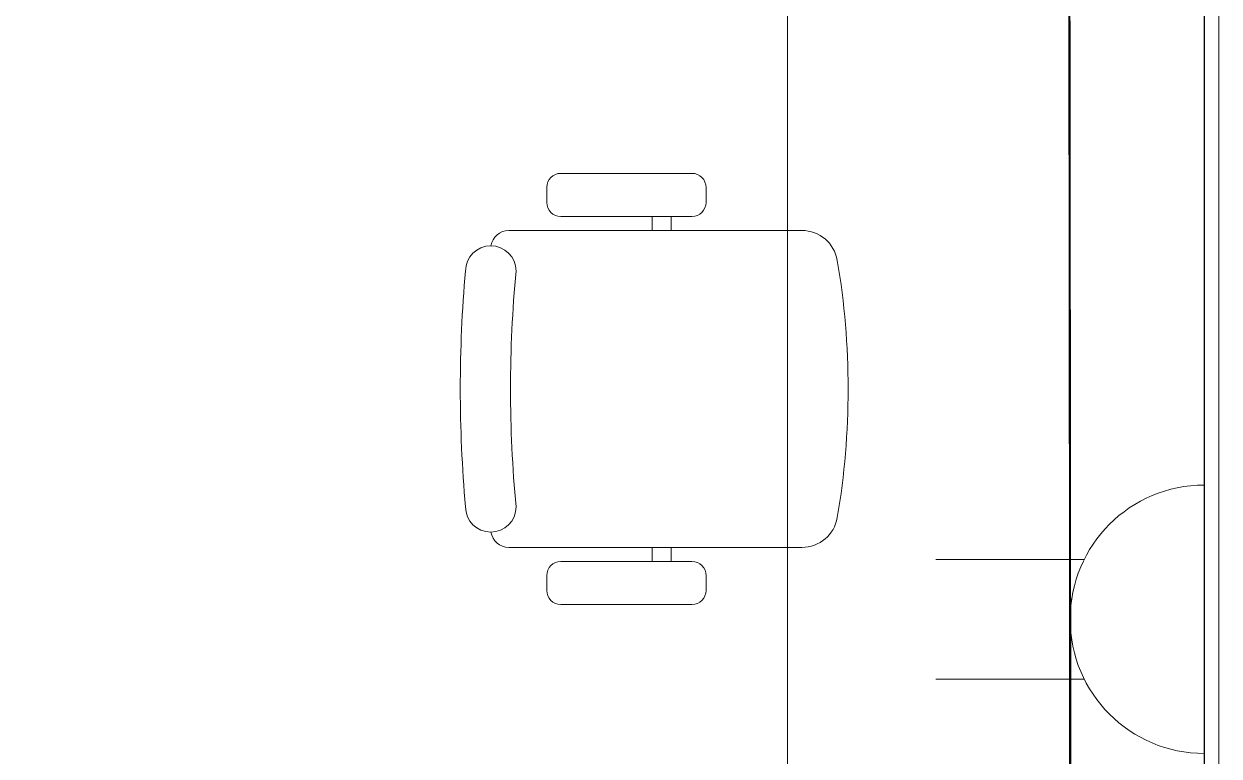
# Model space of a CAD drawing. Header units: metres. Extents: x 75097 to 220695, y -1557923 to -1361206.
# Drawn here: x 113370 to 115034, y -1437645 to -1436626 of the extents above; entities that cross this region are included whole.
import ezdxf

# ---------------------------------------------------------------- set-up
doc = ezdxf.new("R2010")
doc.units = ezdxf.units.M
doc.layers.get('0').update_dxf_attribs({"lineweight": 0})
doc.layers.add('A-100 - Copy$0$axes', color=8, linetype='Continuous')
for name, color, linetype, lineweight in [('A-100 - Copy$0$Medical Equipment and Furniture', 8, 'Continuous', 0), ('A-100 - Copy$0$NEW', 8, 'Continuous', 5), ('A-100 - Copy$0$Walls', 8, 'Continuous', 0)]:
    doc.layers.add(name, color=color, linetype=linetype, lineweight=lineweight)
doc.layers.add('E-POWR', color=7, linetype='Continuous', lineweight=9, true_color=0x4e7e3e)
doc.layers.add('E-PW', color=7, linetype='Continuous', lineweight=9, true_color=0x4e7e3e)

# ---------------------------------------------------------------- blocks, each defined once
blk = doc.blocks.new('GI-041_dwg_E-SKT2-3902840-GI-041')
at = {"layer": 'E-POWR'}
blk.add_line((0.1982, 0), (-0.1982, 0), dxfattribs=at)
at = {"layer": 'E-PW'}
for p, q in [((-0.0879, 0.1765), (-0.0879, 0.3944)), ((0.0878, 0.1766), (0.0878, 0.3944)), ((-0.1466, 0), (0.1466, 0))]:
    blk.add_line(p, q, dxfattribs=at)
blk.add_arc((0, 0), 0.1972, 0.0142, 180.0142, dxfattribs=at)
blk = doc.blocks.new('*X81')
for p, q in [((5, 3), (5, 3)), ((5, 3), (5, 3)), ((5, 3), (5, 3)), ((5, 3), (5, 3)), ((5, 3), (5, 3)), ((5, 3), (5, 3)), ((5, 3), (5, 3)), ((5, 3), (5, 3)), ((5, 3), (5, 3)), ((5, 3), (5, 3)), ((5, 3), (5, 3)), ((5, 3), (5, 3)), ((5, 3), (5, 3)), ((5, 3), (5, 3)), ((5, 3), (5, 3)), ((5, 3), (5, 3)), ((5, 3), (5, 3)), ((5, 3), (5, 3)), ((5, 3), (5, 3)), ((5, 3), (5, 3)), ((5, 3), (5, 3)), ((5, 3), (5, 3)), ((5, 3), (5, 3)), ((5, 3), (5, 3)), ((5, 3), (5, 3)), ((5, 3), (5, 3)), ((5, 3), (5, 3)), ((5, 3), (5, 3)), ((5, 3), (5, 3)), ((5, 3), (5, 3)), ((5, 3), (5, 3)), ((5, 3), (5, 3)), ((5, 3), (5, 3)), ((5, 3), (5, 3)), ((5, 3), (5, 3)), ((5, 3), (5, 3)), ((5, 3), (5, 3)), ((5, 3), (5, 3)), ((5, 3), (5, 3)), ((5, 3), (5, 3)), ((5, 3), (5, 3)), ((5, 3), (5, 3)), ((5, 3), (5, 3)), ((5, 3), (5, 3)), ((5, 3), (5, 3)), ((5, 3), (5, 3)), ((5, 3), (5, 3)), ((5, 3), (5, 3)), ((5, 3), (5, 3)), ((5, 3), (5, 3)), ((5, 3), (5, 3)), ((5, 3), (5, 3)), ((5, 3), (5, 3)), ((5, 3), (5, 3)), ((5, 3), (5, 3)), ((5, 3), (5, 3)), ((5, 3), (5, 3)), ((5, 3), (5, 3)), ((5, 3), (5, 3)), ((5, 3), (5, 3)), ((5, 3), (5, 3)), ((5, 3), (5, 3)), ((5, 3), (5, 3)), ((5, 3), (5, 3)), ((5, 3), (5, 3)), ((5, 3), (5, 3)), ((6, 3), (5, 3)), ((5, 3), (5, 3)), ((6, 3), (5, 3)), ((5, 3), (5, 3)), ((6, 3), (5, 3)), ((5, 3), (5, 3)), ((6, 3), (5, 3)), ((5, 3), (5, 3)), ((5, 3), (5, 3)), ((5, 3), (5, 3)), ((5, 3), (5, 3)), ((5, 3), (5, 3)), ((5, 3), (5, 3)), ((5, 3), (5, 3)), ((5, 3), (5, 3)), ((5, 3), (5, 3)), ((5, 3), (5, 3)), ((5, 3), (5, 3)), ((5, 3), (5, 3)), ((5, 3), (5, 3)), ((5, 3), (5, 3)), ((5, 3), (5, 3)), ((5, 3), (5, 3)), ((5, 3), (5, 3)), ((5, 3), (5, 3)), ((5, 3), (5, 3)), ((5, 3), (5, 3)), ((5, 3), (5, 3)), ((5, 3), (5, 3)), ((5, 3), (5, 3)), ((6, 3), (6, 3)), ((6, 3), (6, 3)), ((6, 3), (6, 3)), ((6, 3), (6, 3)), ((6, 3), (6, 3)), ((6, 3), (6, 3)), ((6, 3), (6, 3)), ((6, 3), (6, 3)), ((6, 3), (6, 3)), ((6, 3), (6, 3)), ((6, 3), (6, 3)), ((6, 3), (6, 3)), ((6, 3), (6, 3)), ((6, 3), (6, 3)), ((6, 3), (6, 3)), ((6, 3), (6, 3)), ((6, 3), (6, 3)), ((6, 3), (6, 3)), ((6, 3), (6, 3)), ((6, 3), (6, 3)), ((6, 3), (6, 3)), ((6, 3), (6, 3)), ((6, 3), (6, 3)), ((6, 3), (6, 3)), ((6, 3), (6, 3)), ((6, 3), (6, 3)), ((6, 3), (6, 3)), ((6, 3), (6, 3)), ((6, 3), (6, 3)), ((6, 3), (6, 3)), ((6, 3), (6, 3)), ((6, 3), (6, 3)), ((6, 3), (6, 3)), ((6, 3), (6, 3)), ((6, 3), (6, 3)), ((6, 3), (6, 3)), ((6, 3), (6, 3)), ((6, 3), (6, 3)), ((6, 3), (6, 3)), ((6, 3), (6, 3)), ((6, 3), (6, 3)), ((6, 3), (6, 3)), ((6, 3), (6, 3)), ((6, 3), (6, 3)), ((6, 3), (6, 3)), ((6, 3), (6, 3)), ((6, 3), (6, 3)), ((6, 3), (6, 3)), ((6, 3), (6, 3)), ((6, 3), (6, 3)), ((6, 3), (6, 3)), ((6, 3), (6, 3)), ((6, 3), (6, 3)), ((6, 3), (6, 3)), ((6, 3), (6, 3)), ((6, 3), (6, 3)), ((6, 3), (6, 3)), ((6, 3), (6, 3)), ((6, 3), (6, 3)), ((6, 3), (6, 3)), ((6, 3), (6, 3)), ((6, 3), (6, 3)), ((6, 3), (6, 3)), ((6, 3), (6, 3)), ((6, 3), (6, 3)), ((6, 3), (6, 3)), ((6, 3), (6, 3)), ((6, 3), (6, 3)), ((6, 3), (6, 3)), ((6, 3), (6, 3)), ((6, 3), (6, 3)), ((6, 3), (6, 3)), ((6, 3), (6, 3)), ((6, 3), (6, 3)), ((6, 3), (6, 3)), ((6, 3), (6, 3)), ((6, 3), (6, 3)), ((6, 3), (6, 3)), ((6, 3), (6, 3)), ((6, 3), (6, 3)), ((6, 3), (6, 3)), ((6, 3), (6, 3)), ((6, 3), (6, 3)), ((6, 3), (6, 3)), ((6, 3), (6, 3)), ((6, 3), (6, 3)), ((6, 3), (6, 3)), ((6, 3), (6, 3)), ((6, 3), (6, 3)), ((6, 3), (6, 3)), ((6, 3), (6, 3)), ((6, 3), (6, 3)), ((6, 3), (6, 3)), ((6, 3), (6, 3)), ((6, 3), (6, 3)), ((6, 3), (6, 3)), ((6, 3), (6, 3)), ((6, 3), (6, 3)), ((6, 3), (6, 3)), ((6, 3), (6, 3)), ((6, 3), (6, 3)), ((6, 3), (6, 3)), ((6, 3), (6, 3)), ((6, 3), (6, 3)), ((6, 3), (6, 3)), ((6, 3), (6, 3)), ((6, 3), (6, 3)), ((6, 3), (6, 3)), ((6, 3), (6, 3)), ((6, 3), (6, 3)), ((6, 3), (6, 3)), ((6, 3), (6, 3)), ((6, 3), (6, 3)), ((6, 3), (6, 3)), ((6, 3), (6, 3)), ((6, 3), (6, 3)), ((6, 3), (6, 3)), ((6, 3), (6, 3)), ((6, 3), (6, 3)), ((6, 3), (6, 3)), ((6, 3), (6, 3)), ((6, 3), (6, 3)), ((6, 3), (6, 3)), ((6, 3), (6, 3)), ((6, 3), (6, 3)), ((6, 3), (6, 3)), ((6, 3), (6, 3)), ((6, 3), (6, 3)), ((6, 3), (6, 3)), ((6, 3), (6, 3)), ((6, 3), (6, 3)), ((6, 3), (6, 3)), ((6, 3), (6, 3)), ((6, 3), (6, 3)), ((6, 3), (6, 3)), ((6, 3), (6, 3)), ((6, 3), (6, 3)), ((6, 3), (6, 3)), ((6, 3), (6, 3)), ((6, 3), (6, 3)), ((6, 3), (6, 3)), ((6, 3), (6, 3)), ((6, 3), (6, 3)), ((6, 3), (6, 3)), ((6, 3), (6, 3)), ((6, 3), (6, 3)), ((6, 3), (6, 3)), ((6, 3), (6, 3)), ((6, 3), (6, 3)), ((6, 3), (6, 3)), ((6, 3), (6, 3)), ((6, 3), (6, 3)), ((6, 3), (6, 3)), ((6, 3), (6, 3)), ((6, 3), (6, 3)), ((6, 3), (6, 3)), ((6, 3), (6, 3)), ((6, 3), (6, 3)), ((6, 3), (6, 3)), ((6, 3), (6, 3)), ((6, 3), (6, 3)), ((6, 3), (6, 3)), ((6, 3), (6, 3)), ((6, 3), (6, 3)), ((6, 3), (6, 3)), ((6, 3), (6, 3)), ((6, 3), (6, 3)), ((6, 3), (6, 3)), ((6, 3), (6, 3)), ((6, 3), (6, 3)), ((6, 3), (6, 3)), ((6, 3), (6, 3)), ((6, 3), (6, 3)), ((6, 3), (6, 3)), ((6, 3), (6, 3)), ((6, 3), (6, 3)), ((6, 3), (6, 3)), ((6, 3), (6, 3)), ((6, 3), (6, 3)), ((6, 3), (6, 3)), ((6, 3), (6, 3)), ((6, 3), (6, 3)), ((6, 3), (6, 3)), ((6, 3), (6, 3)), ((6, 3), (6, 3)), ((6, 3), (6, 3)), ((6, 3), (6, 3)), ((6, 3), (6, 3)), ((6, 3), (6, 3)), ((6, 3), (6, 3)), ((6, 3), (6, 3)), ((6, 3), (6, 3)), ((6, 3), (6, 3)), ((6, 3), (6, 3)), ((6, 3), (6, 3)), ((6, 3), (6, 3)), ((6, 3), (6, 3)), ((6, 3), (6, 3)), ((6, 3), (6, 3)), ((6, 3), (6, 3)), ((6, 3), (6, 3)), ((6, 3), (6, 3)), ((6, 3), (6, 3)), ((6, 3), (6, 3)), ((6, 3), (5, 3)), ((6, 3), (5, 3)), ((6, 3), (5, 3)), ((6, 3), (5, 3)), ((6, 3), (5, 3)), ((6, 3), (6, 3)), ((6, 3), (6, 3)), ((6, 3), (6, 3)), ((6, 3), (6, 3)), ((6, 3), (6, 3)), ((6, 3), (6, 3)), ((6, 3), (6, 3)), ((6, 3), (6, 3)), ((6, 3), (6, 3)), ((6, 3), (6, 3)), ((6, 3), (6, 3)), ((6, 3), (6, 3)), ((6, 3), (6, 3)), ((6, 3), (6, 3)), ((6, 3), (6, 3)), ((6, 3), (6, 3)), ((6, 3), (6, 3)), ((6, 3), (6, 3)), ((6, 3), (6, 3)), ((6, 3), (6, 3)), ((6, 3), (6, 3)), ((6, 3), (6, 3)), ((6, 3), (6, 3)), ((6, 3), (6, 3)), ((6, 3), (6, 3)), ((6, 3), (6, 3)), ((6, 3), (6, 3)), ((6, 3), (6, 3)), ((6, 3), (6, 3)), ((6, 3), (6, 3)), ((6, 3), (6, 3)), ((6, 3), (6, 3)), ((6, 3), (6, 3)), ((6, 3), (6, 3)), ((6, 3), (6, 3)), ((6, 3), (6, 3)), ((6, 3), (6, 3)), ((6, 3), (6, 3)), ((6, 3), (6, 3)), ((6, 3), (6, 3)), ((6, 3), (6, 3)), ((6, 3), (6, 3)), ((6, 3), (6, 3)), ((6, 3), (6, 3)), ((6, 3), (6, 3)), ((6, 3), (6, 3)), ((6, 3), (6, 3)), ((6, 3), (6, 3)), ((6, 3), (6, 3)), ((6, 3), (6, 3)), ((6, 3), (6, 3)), ((6, 3), (6, 3)), ((6, 3), (6, 3)), ((6, 3), (6, 3)), ((6, 3), (6, 3)), ((6, 3), (6, 3)), ((6, 3), (6, 3)), ((6, 3), (6, 3)), ((6, 3), (6, 3)), ((6, 3), (6, 3)), ((6, 3), (6, 3)), ((6, 3), (6, 3)), ((6, 3), (6, 3)), ((6, 3), (6, 3)), ((6, 3), (6, 3)), ((6, 3), (6, 3)), ((6, 3), (6, 3)), ((6, 3), (6, 3)), ((6, 3), (6, 3)), ((6, 3), (6, 3)), ((6, 3), (6, 3)), ((6, 3), (6, 3)), ((6, 3), (6, 3)), ((6, 3), (6, 3)), ((6, 3), (6, 3)), ((6, 3), (6, 3)), ((6, 3), (6, 3)), ((6, 3), (6, 3)), ((6, 3), (6, 3)), ((6, 3), (6, 3)), ((6, 3), (6, 3)), ((6, 3), (6, 3)), ((6, 3), (6, 3)), ((6, 3), (6, 3)), ((6, 3), (6, 3)), ((6, 3), (6, 3)), ((6, 3), (6, 3)), ((6, 3), (6, 3)), ((6, 3), (6, 3)), ((6, 3), (6, 3)), ((6, 3), (6, 3)), ((6, 3), (6, 3)), ((6, 3), (6, 3)), ((6, 3), (6, 3)), ((6, 3), (6, 3)), ((6, 3), (6, 3)), ((6, 3), (6, 3)), ((6, 3), (6, 3)), ((6, 3), (6, 3)), ((6, 3), (6, 3)), ((6, 3), (6, 3)), ((6, 3), (6, 3)), ((6, 3), (6, 3)), ((6, 3), (6, 3)), ((6, 3), (6, 3)), ((6, 3), (6, 3)), ((6, 3), (6, 3)), ((6, 3), (6, 3)), ((6, 3), (6, 3)), ((6, 3), (6, 3)), ((6, 3), (6, 3)), ((6, 3), (6, 3)), ((6, 3), (6, 3)), ((6, 3), (6, 3)), ((6, 3), (6, 3)), ((6, 3), (6, 3)), ((6, 3), (6, 3)), ((6, 3), (6, 3)), ((6, 3), (6, 3)), ((6, 3), (6, 3)), ((6, 3), (6, 3)), ((6, 3), (6, 3)), ((6, 3), (6, 3)), ((6, 3), (6, 3)), ((6, 3), (6, 3)), ((6, 3), (6, 3)), ((6, 3), (6, 3)), ((6, 3), (6, 3)), ((6, 3), (6, 3)), ((6, 3), (6, 3)), ((6, 3), (6, 3)), ((6, 3), (6, 3)), ((6, 3), (6, 3)), ((6, 3), (6, 3)), ((6, 3), (6, 3)), ((6, 3), (6, 3)), ((6, 3), (6, 3)), ((6, 3), (6, 3)), ((6, 3), (6, 3)), ((6, 3), (6, 3)), ((6, 3), (6, 3)), ((6, 3), (6, 3)), ((6, 3), (6, 3)), ((6, 3), (6, 3)), ((6, 3), (6, 3)), ((6, 3), (6, 3)), ((6, 3), (6, 3)), ((6, 3), (6, 3)), ((6, 3), (6, 3)), ((6, 3), (6, 3)), ((6, 3), (6, 3)), ((6, 3), (6, 3)), ((6, 3), (6, 3)), ((6, 3), (6, 3)), ((6, 3), (6, 3)), ((6, 3), (6, 3)), ((6, 3), (6, 3)), ((6, 3), (6, 3)), ((6, 3), (6, 3)), ((6, 3), (6, 3)), ((6, 3), (6, 3)), ((6, 3), (6, 3)), ((6, 3), (6, 3)), ((6, 3), (6, 3)), ((6, 3), (6, 3)), ((6, 3), (6, 3)), ((6, 3), (6, 3)), ((6, 3), (6, 3)), ((6, 3), (6, 3)), ((6, 3), (6, 3)), ((6, 3), (6, 3)), ((6, 3), (6, 3)), ((6, 3), (6, 3)), ((6, 3), (6, 3)), ((6, 3), (6, 3)), ((6, 3), (6, 3)), ((6, 3), (6, 3)), ((6, 3), (6, 3)), ((6, 3), (6, 3)), ((6, 3), (6, 3)), ((6, 3), (6, 3)), ((6, 3), (6, 3)), ((6, 3), (6, 3)), ((6, 3), (6, 3)), ((6, 3), (6, 3)), ((6, 3), (6, 3)), ((6, 3), (6, 3)), ((6, 3), (6, 3)), ((6, 3), (6, 3)), ((6, 3), (6, 3)), ((6, 3), (6, 3)), ((6, 3), (6, 3)), ((6, 3), (6, 3)), ((6, 3), (6, 3)), ((6, 3), (6, 3)), ((6, 3), (6, 3)), ((6, 3), (6, 3)), ((6, 3), (6, 3)), ((6, 3), (6, 3)), ((6, 3), (6, 3)), ((6, 3), (6, 3)), ((6, 3), (6, 3)), ((6, 3), (6, 3)), ((6, 3), (6, 3)), ((6, 3), (6, 3)), ((6, 3), (6, 3)), ((6, 3), (6, 3)), ((6, 3), (6, 3)), ((6, 3), (6, 3)), ((6, 3), (6, 3)), ((6, 3), (6, 3)), ((6, 3), (6, 3)), ((6, 3), (6, 3)), ((6, 3), (6, 3)), ((6, 3), (6, 3)), ((6, 3), (6, 3)), ((6, 3), (6, 3)), ((6, 3), (6, 3)), ((6, 3), (6, 3)), ((6, 3), (6, 3)), ((6, 3), (6, 3)), ((6, 3), (6, 3)), ((6, 3), (6, 3)), ((6, 3), (6, 3)), ((6, 3), (6, 3)), ((6, 3), (6, 3)), ((6, 3), (6, 3)), ((6, 3), (6, 3)), ((6, 3), (6, 3)), ((6, 3), (6, 3)), ((6, 3), (6, 3)), ((6, 3), (6, 3)), ((6, 3), (6, 3)), ((6, 3), (6, 3)), ((6, 3), (6, 3)), ((6, 3), (6, 3)), ((6, 3), (6, 3)), ((6, 3), (6, 3)), ((6, 3), (6, 3)), ((6, 3), (6, 3)), ((6, 3), (6, 3)), ((6, 3), (6, 3)), ((6, 3), (6, 3)), ((6, 3), (6, 3)), ((6, 3), (6, 3)), ((6, 3), (6, 3)), ((6, 3), (6, 3)), ((6, 3), (6, 3)), ((6, 3), (6, 3)), ((6, 3), (6, 3)), ((6, 3), (6, 3)), ((6, 3), (6, 3)), ((6, 3), (6, 3)), ((6, 3), (6, 3)), ((6, 3), (6, 3)), ((6, 3), (6, 3)), ((6, 3), (6, 3)), ((6, 3), (6, 3)), ((6, 3), (6, 3)), ((6, 3), (6, 3)), ((6, 3), (6, 3)), ((6, 3), (6, 3)), ((6, 3), (6, 3)), ((6, 3), (6, 3)), ((6, 3), (6, 3)), ((6, 3), (6, 3)), ((6, 3), (6, 3)), ((6, 3), (6, 3)), ((6, 3), (6, 3)), ((6, 3), (6, 3)), ((6, 3), (6, 3)), ((6, 3), (6, 3)), ((6, 3), (6, 3)), ((6, 3), (6, 3)), ((6, 3), (6, 3)), ((6, 3), (6, 3)), ((6, 3), (6, 3)), ((6, 3), (6, 3)), ((6, 3), (6, 3)), ((6, 3), (6, 3)), ((6, 3), (6, 3)), ((6, 3), (6, 3)), ((6, 3), (6, 3)), ((6, 3), (6, 3)), ((6, 3), (6, 3)), ((6, 3), (6, 3)), ((6, 3), (6, 3)), ((6, 3), (6, 3)), ((6, 3), (6, 3)), ((6, 3), (6, 3)), ((6, 3), (6, 3)), ((6, 3), (6, 3)), ((6, 3), (6, 3)), ((6, 3), (6, 3)), ((6, 3), (6, 3)), ((6, 3), (6, 3)), ((6, 3), (6, 3)), ((6, 3), (6, 3)), ((6, 3), (6, 3)), ((6, 3), (6, 3)), ((6, 3), (6, 3)), ((6, 3), (6, 3)), ((6, 3), (6, 3)), ((6, 3), (6, 3)), ((6, 3), (6, 3)), ((6, 3), (6, 3)), ((6, 3), (6, 3)), ((6, 3), (6, 3)), ((6, 3), (6, 3)), ((6, 3), (6, 3)), ((6, 3), (6, 3)), ((6, 3), (6, 3)), ((6, 3), (6, 3)), ((6, 3), (6, 3)), ((6, 3), (6, 3)), ((6, 3), (6, 3)), ((6, 3), (6, 3))]:
    blk.add_line(p, q)
blk = doc.blocks.new('*X82')
for p, q in [((13, 1), (13, 1)), ((13, 1), (13, 1)), ((13, 1), (13, 1)), ((13, 1), (13, 1)), ((13, 1), (13, 1)), ((13, 1), (13, 1)), ((13, 1), (13, 1)), ((13, 1), (13, 1)), ((13, 1), (13, 1)), ((13, 1), (13, 1)), ((13, 1), (13, 1)), ((13, 1), (13, 1)), ((13, 1), (13, 1)), ((13, 1), (13, 1)), ((13, 1), (13, 1)), ((13, 1), (14, 1)), ((13, 1), (14, 1)), ((13, 1), (14, 1)), ((13, 1), (13, 1)), ((13, 1), (13, 1)), ((13, 1), (13, 1)), ((13, 1), (13, 1)), ((13, 1), (13, 1)), ((13, 1), (13, 1)), ((13, 1), (13, 1)), ((13, 1), (13, 1)), ((13, 1), (13, 1)), ((13, 1), (13, 1)), ((13, 1), (13, 1)), ((13, 1), (13, 1)), ((13, 1), (13, 1)), ((13, 1), (13, 1)), ((13, 1), (13, 1)), ((13, 1), (13, 1)), ((13, 1), (13, 1)), ((13, 1), (13, 1)), ((13, 1), (13, 1)), ((13, 1), (13, 1)), ((13, 1), (13, 1)), ((13, 1), (13, 1)), ((13, 1), (13, 1)), ((13, 1), (13, 1)), ((13, 1), (13, 1)), ((13, 1), (13, 1)), ((13, 1), (13, 1)), ((13, 1), (13, 1)), ((13, 1), (13, 1)), ((13, 1), (13, 1)), ((13, 1), (13, 1)), ((13, 1), (13, 1)), ((13, 1), (13, 1)), ((13, 1), (13, 1)), ((13, 1), (13, 1)), ((13, 1), (13, 1)), ((13, 1), (13, 1)), ((13, 1), (13, 1)), ((13, 1), (13, 1)), ((13, 1), (13, 1)), ((13, 1), (13, 1)), ((13, 1), (13, 1)), ((13, 1), (13, 1)), ((13, 1), (13, 1)), ((13, 1), (13, 1)), ((13, 1), (13, 1)), ((13, 1), (13, 1)), ((13, 1), (13, 1)), ((13, 1), (13, 1)), ((13, 1), (13, 1)), ((13, 1), (13, 1)), ((13, 1), (13, 1)), ((13, 1), (13, 1)), ((13, 1), (13, 1)), ((13, 1), (13, 1)), ((13, 1), (13, 1)), ((13, 1), (13, 1)), ((13, 1), (13, 1)), ((13, 1), (13, 1)), ((13, 1), (13, 1)), ((13, 1), (13, 1)), ((13, 1), (13, 1)), ((13, 1), (13, 1)), ((13, 1), (13, 1)), ((13, 1), (13, 1)), ((13, 1), (13, 1)), ((13, 1), (13, 1)), ((13, 1), (13, 1)), ((13, 1), (13, 1)), ((13, 1), (13, 1)), ((13, 1), (13, 1)), ((13, 1), (13, 1)), ((13, 1), (13, 1)), ((13, 1), (13, 1)), ((13, 1), (13, 1)), ((13, 1), (13, 1)), ((13, 1), (13, 1)), ((13, 1), (13, 1)), ((13, 1), (13, 1)), ((13, 1), (13, 1)), ((13, 1), (13, 1)), ((13, 1), (13, 1)), ((13, 1), (13, 1)), ((13, 1), (13, 1)), ((13, 1), (13, 1)), ((13, 1), (13, 1)), ((13, 1), (13, 1)), ((13, 1), (13, 1)), ((13, 1), (13, 1)), ((13, 1), (13, 1)), ((13, 1), (13, 1)), ((13, 1), (13, 1)), ((13, 1), (13, 1)), ((13, 1), (13, 1)), ((13, 1), (13, 1)), ((13, 1), (13, 1)), ((13, 1), (13, 1)), ((13, 1), (13, 1)), ((13, 1), (13, 1)), ((13, 1), (13, 1)), ((13, 1), (13, 1)), ((13, 1), (13, 1)), ((13, 1), (13, 1)), ((13, 1), (13, 1)), ((13, 1), (13, 1)), ((13, 1), (14, 1)), ((13, 0), (13, 0)), ((13, 0), (13, 0)), ((13, 0), (13, 0)), ((13, 0), (13, 0)), ((13, 0), (13, 0)), ((13, 0), (13, 0)), ((13, 0), (13, 0)), ((13, 0), (13, 0)), ((13, 0), (13, 0)), ((13, 0), (13, 0)), ((13, 0), (13, 0)), ((13, 0), (13, 0)), ((13, 0), (13, 0)), ((13, 0), (13, 0)), ((13, 0), (13, 0)), ((13, 0), (13, 0)), ((13, 0), (13, 0)), ((13, 0), (13, 0)), ((13, 0), (13, 0)), ((13, 0), (13, 0)), ((13, 0), (13, 0)), ((13, 0), (13, 0)), ((13, 0), (13, 0)), ((13, 0), (13, 0)), ((13, 0), (13, 0)), ((13, 0), (13, 0)), ((13, 0), (13, 0)), ((13, 0), (13, 0)), ((13, 0), (13, 0)), ((13, 0), (13, 0)), ((13, 0), (13, 0)), ((13, 0), (13, 0)), ((13, 0), (13, 0)), ((13, 0), (13, 0)), ((13, 0), (13, 0)), ((13, 0), (13, 0)), ((13, 0), (13, 0)), ((13, 0), (13, 0)), ((13, 0), (13, 0)), ((13, 0), (13, 0)), ((13, 0), (13, 0)), ((13, 0), (13, 0)), ((13, 0), (13, 0)), ((13, 0), (13, 0)), ((13, 0), (13, 0)), ((13, 0), (13, 0)), ((13, 0), (13, 0)), ((13, 0), (13, 0)), ((13, 0), (14, 0)), ((13, 0), (14, 0)), ((13, 0), (13, 0)), ((13, 0), (14, 0)), ((14, 1), (14, 1)), ((14, 1), (14, 1)), ((14, 1), (14, 1)), ((14, 1), (14, 1)), ((14, 1), (14, 1)), ((14, 1), (14, 1)), ((14, 1), (14, 1)), ((14, 1), (14, 1)), ((14, 1), (14, 1)), ((14, 1), (14, 1)), ((14, 1), (14, 1)), ((14, 1), (14, 1)), ((14, 1), (14, 1)), ((14, 1), (14, 1)), ((14, 1), (14, 1)), ((14, 1), (14, 1)), ((14, 1), (14, 1)), ((14, 1), (14, 1)), ((14, 1), (14, 1)), ((14, 1), (14, 1)), ((14, 1), (14, 1)), ((14, 1), (14, 1)), ((14, 1), (14, 1)), ((14, 1), (14, 1)), ((14, 1), (14, 1)), ((14, 1), (14, 1)), ((14, 1), (14, 1)), ((14, 1), (14, 1)), ((14, 1), (14, 1)), ((14, 1), (14, 1)), ((14, 1), (14, 1)), ((14, 1), (14, 1)), ((14, 1), (14, 1)), ((14, 1), (14, 1)), ((14, 1), (14, 1)), ((14, 1), (14, 1)), ((14, 1), (14, 1)), ((14, 1), (14, 1)), ((14, 1), (14, 1)), ((14, 1), (14, 1)), ((14, 1), (14, 1)), ((14, 1), (14, 1)), ((14, 1), (14, 1)), ((14, 1), (14, 1)), ((14, 1), (14, 1)), ((14, 1), (14, 1)), ((14, 1), (14, 1)), ((14, 1), (14, 1)), ((14, 1), (14, 1)), ((14, 1), (14, 1)), ((14, 1), (14, 1)), ((14, 1), (14, 1)), ((14, 1), (14, 1)), ((14, 1), (14, 1)), ((14, 1), (14, 1)), ((14, 1), (14, 1)), ((14, 1), (14, 1)), ((14, 1), (14, 1)), ((14, 1), (14, 1)), ((14, 1), (14, 1)), ((14, 1), (14, 1)), ((14, 1), (14, 1)), ((14, 1), (14, 1)), ((14, 1), (14, 1)), ((14, 1), (14, 1)), ((14, 1), (14, 1)), ((14, 1), (14, 1)), ((14, 1), (14, 1)), ((14, 1), (14, 1)), ((14, 1), (14, 1)), ((14, 1), (14, 1)), ((14, 1), (14, 1)), ((14, 1), (14, 1)), ((14, 1), (14, 1)), ((14, 1), (14, 1)), ((14, 1), (14, 1)), ((14, 1), (14, 1)), ((14, 1), (14, 1)), ((14, 1), (14, 1)), ((14, 1), (14, 1)), ((14, 1), (14, 1)), ((14, 1), (14, 1)), ((14, 1), (14, 1)), ((14, 1), (14, 1)), ((14, 1), (14, 1)), ((14, 1), (14, 1)), ((14, 1), (14, 1)), ((14, 1), (14, 1)), ((14, 1), (14, 1)), ((14, 1), (14, 1)), ((14, 1), (14, 1)), ((14, 1), (14, 1)), ((14, 1), (14, 1)), ((14, 1), (14, 1)), ((14, 0), (14, 0)), ((14, 0), (14, 0)), ((14, 0), (14, 0)), ((14, 0), (14, 0)), ((14, 0), (14, 0)), ((14, 0), (14, 0)), ((14, 0), (14, 0)), ((14, 0), (14, 0)), ((14, 0), (14, 0)), ((14, 0), (14, 0)), ((14, 0), (14, 0)), ((14, 0), (14, 0)), ((14, 0), (14, 0)), ((14, 0), (14, 0)), ((14, 0), (14, 0)), ((14, 0), (14, 0)), ((14, 0), (14, 0)), ((14, 0), (14, 0)), ((14, 0), (14, 0)), ((14, 0), (14, 0)), ((14, 0), (14, 0)), ((14, 0), (14, 0)), ((14, 0), (14, 0)), ((14, 0), (14, 0)), ((14, 0), (14, 0)), ((14, 0), (14, 0)), ((14, 0), (14, 0)), ((14, 0), (14, 0)), ((14, 0), (14, 0)), ((14, 0), (14, 0)), ((14, 0), (14, 0)), ((14, 0), (14, 0)), ((14, 0), (14, 0)), ((14, 0), (14, 0)), ((14, 0), (14, 0)), ((14, 0), (14, 0)), ((14, 0), (14, 0)), ((14, 0), (14, 0)), ((14, 0), (14, 0)), ((14, 0), (14, 0)), ((14, 0), (14, 0)), ((14, 0), (14, 0)), ((14, 0), (14, 0)), ((14, 0), (14, 0)), ((14, 0), (14, 0)), ((14, 0), (14, 0)), ((14, 0), (14, 0)), ((14, 0), (14, 0)), ((13, 0), (13, 0)), ((13, 0), (14, 0)), ((13, 0), (13, 0)), ((13, 0), (14, 0)), ((13, 0), (13, 0)), ((13, 0), (14, 0)), ((13, 0), (13, 0)), ((13, 0), (13, 0)), ((13, 0), (13, 0)), ((13, 0), (13, 0)), ((13, 0), (14, 0)), ((13, 0), (13, 0)), ((13, 0), (14, 0)), ((13, 0), (13, 0)), ((13, 0), (14, 0)), ((13, 0), (13, 0)), ((13, 0), (14, 0)), ((13, 0), (13, 0)), ((13, 0), (14, 0)), ((13, 0), (13, 0)), ((13, 0), (14, 0)), ((13, 0), (13, 0)), ((13, 0), (14, 0)), ((13, 0), (13, 0)), ((13, 0), (13, 0)), ((13, 0), (13, 0)), ((13, 0), (14, 0)), ((13, 0), (13, 0)), ((13, 0), (14, 0)), ((13, 0), (13, 0)), ((13, 0), (14, 0)), ((13, 0), (13, 0)), ((13, 0), (14, 0)), ((13, 0), (13, 0)), ((13, 0), (13, 0)), ((13, 0), (13, 0)), ((13, 0), (13, 0)), ((13, 0), (13, 0)), ((13, 0), (13, 0)), ((13, 0), (13, 0)), ((13, 0), (13, 0)), ((13, 0), (13, 0)), ((13, 0), (13, 0)), ((13, 0), (13, 0)), ((13, 0), (13, 0)), ((13, 0), (13, 0)), ((13, 0), (13, 0)), ((13, 0), (13, 0)), ((13, 0), (13, 0)), ((13, 0), (13, 0)), ((13, 0), (13, 0)), ((13, 0), (13, 0)), ((13, 0), (13, 0)), ((13, 0), (13, 0)), ((13, 0), (13, 0)), ((13, 0), (13, 0)), ((13, 0), (13, 0)), ((13, 0), (13, 0)), ((13, 0), (13, 0)), ((13, 0), (13, 0)), ((13, 0), (13, 0)), ((13, 0), (13, 0)), ((13, 0), (13, 0)), ((13, 0), (13, 0)), ((13, -1), (13, -1)), ((13, -1), (13, -1)), ((13, -1), (13, -1)), ((13, -1), (13, -1)), ((13, -1), (13, -1)), ((13, -1), (14, -1)), ((13, -1), (13, -1)), ((14, 0), (14, 0)), ((14, 0), (14, 0)), ((14, 0), (14, 0)), ((14, 0), (14, 0)), ((14, 0), (14, 0)), ((14, 0), (14, 0)), ((14, 0), (14, 0)), ((14, 0), (14, 0)), ((14, 0), (14, 0)), ((14, 0), (14, 0)), ((14, 0), (14, 0)), ((14, 0), (14, 0)), ((14, 0), (14, 0)), ((14, 0), (14, 0)), ((14, 0), (14, 0)), ((13, 0), (14, 0)), ((14, 0), (14, 0)), ((14, 0), (14, 0)), ((14, 0), (14, 0)), ((14, 0), (14, 0)), ((14, 0), (14, 0)), ((14, 0), (14, 0)), ((14, 0), (14, 0)), ((14, 0), (14, 0)), ((14, 0), (14, 0)), ((14, 0), (14, 0)), ((14, 0), (14, 0)), ((14, 0), (14, 0)), ((14, 0), (14, 0)), ((14, 0), (14, 0)), ((14, 0), (14, 0)), ((14, 0), (14, 0)), ((14, 0), (14, 0)), ((14, 0), (14, 0)), ((14, 0), (14, 0)), ((14, 0), (14, 0)), ((14, 0), (14, 0)), ((14, 0), (14, 0)), ((14, 0), (14, 0)), ((14, 0), (14, 0)), ((14, 0), (14, 0)), ((14, 0), (14, 0)), ((14, 0), (14, 0)), ((14, 0), (14, 0)), ((14, 0), (14, 0)), ((14, 0), (14, 0)), ((14, 0), (14, 0)), ((14, 0), (14, 0)), ((14, 0), (14, 0)), ((14, 0), (14, 0)), ((14, -1), (14, -1)), ((14, -1), (14, -1)), ((14, -1), (14, -1)), ((14, -1), (14, -1)), ((14, -1), (14, -1))]:
    blk.add_line(p, q)
blk = doc.blocks.new('A-100 - Copy$0$GF21018-P')
for p, q in [((-0.2207, 0.4756), (-0.2207, 0.0675)), ((0.2205, 0.4756), (0.2205, 0.0675)), ((-0.2806, 0.3422), (-0.2598, 0.3422)), ((0.2596, 0.3422), (0.2804, 0.3422)), ((-0.3002, 0.3226), (-0.3002, 0.14)), ((-0.2402, 0.3226), (-0.2402, 0.14)), ((0.24, 0.3226), (0.24, 0.14)), ((0.3, 0.3226), (0.3, 0.14)), ((-0.2402, 0.2937), (-0.2207, 0.2937)), ((0.2205, 0.2937), (0.24, 0.2937)), ((-0.2402, 0.2671), (-0.2207, 0.2671)), ((0.2205, 0.2671), (0.24, 0.2671)), ((-0.2806, 0.1204), (-0.2598, 0.1204)), ((0.2596, 0.1204), (0.2804, 0.1204))]:
    blk.add_line(p, q)
for points in [[(0.24, 0.2937), (0.24, 0.2937), (0.24, 0.2937), (0.24, 0.2937), (0.24, 0.2937), (0.24, 0.2937), (0.24, 0.2937), (0.24, 0.2937), (0.24, 0.2937), (0.24, 0.2937), (0.24, 0.2937), (0.24, 0.2937), (0.24, 0.2937), (0.24, 0.2937), (0.24, 0.2937), (0.24, 0.2937), (0.24, 0.2937), (0.24, 0.2937), (0.24, 0.2937), (0.24, 0.2937), (0.24, 0.2937), (0.24, 0.2937), (0.24, 0.2937), (0.24, 0.2937), (0.24, 0.2937), (0.24, 0.2937), (0.24, 0.2937), (0.24, 0.2937), (0.24, 0.2937), (0.24, 0.2937), (0.24, 0.2937), (0.24, 0.2937), (0.24, 0.2937), (0.24, 0.2937), (0.24, 0.2937), (0.24, 0.2937), (0.24, 0.2937), (0.24, 0.2937), (0.24, 0.2937), (0.24, 0.2937), (0.24, 0.2937), (0.24, 0.2937), (0.24, 0.2937), (0.24, 0.2937), (0.24, 0.2937), (0.24, 0.2937), (0.24, 0.2937), (0.24, 0.2937), (0.24, 0.2937), (0.24, 0.2937), (0.24, 0.2937), (0.24, 0.2937), (0.24, 0.2937), (0.24, 0.2937), (0.24, 0.2937), (0.24, 0.2937), (0.24, 0.2937), (0.24, 0.2937), (0.24, 0.2937), (0.24, 0.2937), (0.24, 0.2937), (0.24, 0.2937), (0.24, 0.2937), (0.24, 0.2937), (0.24, 0.2937), (0.24, 0.2937), (0.24, 0.2937), (0.24, 0.2937), (0.24, 0.2937), (0.24, 0.2937), (0.24, 0.2937), (0.24, 0.2937), (0.24, 0.2937), (0.24, 0.2937), (0.24, 0.2937), (0.24, 0.2937), (0.24, 0.2937), (0.24, 0.2937), (0.24, 0.2937), (0.24, 0.2937), (0.24, 0.2937), (0.24, 0.2937), (0.24, 0.2937), (0.24, 0.2937), (0.24, 0.2937), (0.24, 0.2937), (0.24, 0.2937), (0.24, 0.2937), (0.24, 0.2937), (0.24, 0.2937), (0.24, 0.2937), (0.24, 0.2937), (0.24, 0.2937), (0.24, 0.2937), (0.24, 0.2937), (0.24, 0.2937), (0.24, 0.2937), (0.24, 0.2937), (0.24, 0.2937), (0.24, 0.2937), (0.24, 0.2937), (0.24, 0.2937), (0.24, 0.2937), (0.24, 0.2937), (0.24, 0.2937), (0.24, 0.2937), (0.24, 0.2937), (0.24, 0.2937), (0.24, 0.2937), (0.24, 0.2937), (0.24, 0.2937), (0.24, 0.2937), (0.24, 0.2937), (0.24, 0.2937), (0.24, 0.2937), (0.24, 0.2937), (0.24, 0.2937), (0.24, 0.2937), (0.24, 0.2937), (0.24, 0.2937), (0.24, 0.2937), (0.24, 0.2937), (0.24, 0.2937), (0.24, 0.2937), (0.24, 0.2937), (0.24, 0.2937), (0.24, 0.2937), (0.24, 0.2937), (0.24, 0.2937), (0.24, 0.2937), (0.24, 0.2937), (0.24, 0.2937), (0.24, 0.2937), (0.24, 0.2937), (0.24, 0.2937), (0.24, 0.2937), (0.24, 0.2937), (0.24, 0.2937), (0.24, 0.2937), (0.24, 0.2937), (0.24, 0.2937), (0.24, 0.2937), (0.24, 0.2937), (0.24, 0.2937), (0.24, 0.2937), (0.24, 0.2937), (0.24, 0.2937), (0.24, 0.2937), (0.24, 0.2937), (0.24, 0.2937), (0.24, 0.2937), (0.24, 0.2937), (0.24, 0.2937), (0.24, 0.2937), (0.24, 0.2937), (0.24, 0.2937), (0.24, 0.2937), (0.24, 0.2937), (0.24, 0.2937), (0.24, 0.2937), (0.24, 0.2937), (0.24, 0.2937), (0.24, 0.2937), (0.24, 0.2937), (0.24, 0.2937), (0.24, 0.2937), (0.24, 0.2937), (0.24, 0.2937), (0.24, 0.2937), (0.24, 0.2937), (0.24, 0.2937), (0.24, 0.2937), (0.24, 0.2937), (0.24, 0.2937), (0.24, 0.2937), (0.24, 0.2937), (0.24, 0.2937), (0.24, 0.2937), (0.24, 0.2937), (0.24, 0.2937), (0.24, 0.2937), (0.24, 0.2937), (0.24, 0.2937), (0.24, 0.2937), (0.24, 0.2937), (0.24, 0.2937), (0.24, 0.2937), (0.24, 0.2937), (0.24, 0.2937), (0.24, 0.2937), (0.24, 0.2937), (0.24, 0.2937), (0.24, 0.2937), (0.24, 0.2937), (0.24, 0.2937), (0.24, 0.2937), (0.24, 0.2937), (0.24, 0.2937), (0.24, 0.2937), (0.24, 0.2937), (0.24, 0.2937), (0.24, 0.2937), (0.24, 0.2937), (0.24, 0.2937), (0.24, 0.2937), (0.24, 0.2937), (0.24, 0.2937), (0.24, 0.2937), (0.24, 0.2937), (0.24, 0.2937), (0.24, 0.2937), (0.24, 0.2937), (0.24, 0.2937), (0.24, 0.2937), (0.24, 0.2937), (0.24, 0.2937), (0.24, 0.2937), (0.24, 0.2937), (0.24, 0.2937), (0.24, 0.2937), (0.24, 0.2937), (0.24, 0.2937), (0.24, 0.2937), (0.24, 0.2937), (0.24, 0.2937), (0.24, 0.2937), (0.24, 0.2937), (0.24, 0.2937), (0.24, 0.2937), (0.24, 0.2937), (0.24, 0.2937), (0.24, 0.2937), (0.24, 0.2937), (0.24, 0.2937), (0.24, 0.2937), (0.24, 0.2937), (0.24, 0.2937), (0.24, 0.2937), (0.24, 0.2937), (0.24, 0.2937), (0.24, 0.2937), (0.24, 0.2937), (0.24, 0.2937), (0.24, 0.2937), (0.24, 0.2937), (0.24, 0.2937), (0.24, 0.2937), (0.24, 0.2937), (0.24, 0.2937), (0.24, 0.2937), (0.24, 0.2937), (0.24, 0.2937), (0.24, 0.2937), (0.24, 0.2937), (0.24, 0.2937), (0.24, 0.2937), (0.24, 0.2937), (0.24, 0.2937), (0.24, 0.2937), (0.24, 0.2937), (0.24, 0.2937), (0.24, 0.2937), (0.24, 0.2937), (0.24, 0.2937), (0.24, 0.2937), (0.24, 0.2937), (0.24, 0.2937), (0.24, 0.2937), (0.24, 0.2937), (0.24, 0.2937), (0.24, 0.2937), (0.24, 0.2937), (0.24, 0.2937), (0.24, 0.2937), (0.24, 0.2937), (0.24, 0.2937), (0.24, 0.2937)], [(0.24, 0.2937), (0.24, 0.2937), (0.24, 0.2937), (0.24, 0.2937), (0.24, 0.2937), (0.24, 0.2937), (0.24, 0.2937), (0.24, 0.2937), (0.24, 0.2937), (0.24, 0.2937), (0.24, 0.2937), (0.24, 0.2937), (0.24, 0.2937), (0.24, 0.2937), (0.24, 0.2937), (0.24, 0.2937), (0.24, 0.2937), (0.24, 0.2937), (0.24, 0.2937), (0.24, 0.2937), (0.24, 0.2937), (0.24, 0.2937), (0.24, 0.2937), (0.24, 0.2937), (0.24, 0.2937), (0.24, 0.2937), (0.24, 0.2937), (0.24, 0.2937), (0.24, 0.2937), (0.24, 0.2937), (0.24, 0.2937), (0.24, 0.2937), (0.24, 0.2937), (0.24, 0.2937), (0.24, 0.2937), (0.24, 0.2937), (0.24, 0.2937), (0.24, 0.2937), (0.24, 0.2937), (0.24, 0.2937), (0.24, 0.2937), (0.24, 0.2937), (0.24, 0.2937), (0.24, 0.2937), (0.24, 0.2937), (0.24, 0.2937), (0.24, 0.2937), (0.24, 0.2937), (0.24, 0.2937), (0.24, 0.2937), (0.24, 0.2937), (0.24, 0.2937), (0.24, 0.2937), (0.24, 0.2937), (0.24, 0.2937), (0.24, 0.2937), (0.24, 0.2937), (0.24, 0.2937), (0.24, 0.2937), (0.24, 0.2937), (0.24, 0.2937), (0.24, 0.2937), (0.24, 0.2937), (0.24, 0.2937), (0.24, 0.2937), (0.24, 0.2937), (0.24, 0.2937), (0.24, 0.2937), (0.24, 0.2937), (0.24, 0.2937), (0.24, 0.2937), (0.24, 0.2937), (0.24, 0.2937), (0.24, 0.2937), (0.24, 0.2937), (0.24, 0.2937), (0.24, 0.2937), (0.24, 0.2937), (0.24, 0.2937), (0.24, 0.2937), (0.24, 0.2937), (0.24, 0.2937), (0.24, 0.2937), (0.24, 0.2937), (0.24, 0.2937), (0.24, 0.2937), (0.24, 0.2937), (0.24, 0.2937), (0.24, 0.2937), (0.24, 0.2937), (0.24, 0.2937), (0.24, 0.2937), (0.24, 0.2937), (0.24, 0.2937), (0.24, 0.2937), (0.24, 0.2937), (0.24, 0.2937), (0.24, 0.2937), (0.24, 0.2937), (0.24, 0.2937), (0.24, 0.2937), (0.24, 0.2937), (0.24, 0.2937), (0.24, 0.2937), (0.24, 0.2937), (0.24, 0.2937), (0.24, 0.2937), (0.24, 0.2937), (0.24, 0.2937), (0.24, 0.2937), (0.24, 0.2937), (0.24, 0.2937), (0.24, 0.2937), (0.24, 0.2937), (0.24, 0.2937), (0.24, 0.2937), (0.24, 0.2937), (0.24, 0.2937), (0.24, 0.2937), (0.24, 0.2937), (0.24, 0.2937), (0.24, 0.2937), (0.24, 0.2937), (0.24, 0.2937), (0.24, 0.2937), (0.24, 0.2937), (0.24, 0.2937), (0.24, 0.2937), (0.24, 0.2937), (0.24, 0.2937), (0.24, 0.2937), (0.24, 0.2937), (0.24, 0.2937), (0.24, 0.2937), (0.24, 0.2937), (0.24, 0.2937), (0.24, 0.2937), (0.24, 0.2937), (0.24, 0.2937), (0.24, 0.2937), (0.24, 0.2937), (0.24, 0.2937), (0.24, 0.2937), (0.24, 0.2937), (0.24, 0.2937), (0.24, 0.2937), (0.24, 0.2937), (0.24, 0.2937), (0.24, 0.2937), (0.24, 0.2937), (0.24, 0.2937), (0.24, 0.2937), (0.24, 0.2937), (0.24, 0.2937), (0.24, 0.2937), (0.24, 0.2937), (0.24, 0.2937), (0.24, 0.2937), (0.24, 0.2937), (0.24, 0.2937), (0.24, 0.2937), (0.24, 0.2937), (0.24, 0.2937), (0.24, 0.2937), (0.24, 0.2937), (0.24, 0.2937), (0.24, 0.2937), (0.24, 0.2937), (0.24, 0.2937), (0.24, 0.2937), (0.24, 0.2937), (0.24, 0.2937), (0.24, 0.2937), (0.24, 0.2937), (0.24, 0.2937), (0.24, 0.2937), (0.24, 0.2937), (0.24, 0.2937), (0.24, 0.2937), (0.24, 0.2937), (0.24, 0.2937), (0.24, 0.2937), (0.24, 0.2937), (0.24, 0.2937), (0.24, 0.2937), (0.24, 0.2937), (0.24, 0.2937), (0.24, 0.2937), (0.24, 0.2937), (0.24, 0.2937), (0.24, 0.2937), (0.24, 0.2937), (0.24, 0.2937), (0.24, 0.2937), (0.24, 0.2937), (0.24, 0.2937), (0.24, 0.2937), (0.24, 0.2937), (0.24, 0.2937), (0.24, 0.2937), (0.24, 0.2937), (0.24, 0.2937), (0.24, 0.2937), (0.24, 0.2937), (0.24, 0.2937), (0.24, 0.2937), (0.24, 0.2937), (0.24, 0.2937), (0.24, 0.2937), (0.24, 0.2937), (0.24, 0.2937), (0.24, 0.2937), (0.24, 0.2937), (0.24, 0.2937), (0.24, 0.2937), (0.24, 0.2937), (0.24, 0.2937), (0.24, 0.2937), (0.24, 0.2937)], [(0.24, 0.2937), (0.24, 0.2937), (0.24, 0.2937), (0.24, 0.2937), (0.24, 0.2937), (0.24, 0.2937), (0.24, 0.2937), (0.24, 0.2937), (0.24, 0.2937), (0.24, 0.2937), (0.24, 0.2937), (0.24, 0.2937), (0.24, 0.2937), (0.24, 0.2937), (0.24, 0.2937), (0.24, 0.2937), (0.24, 0.2937), (0.24, 0.2937), (0.24, 0.2937), (0.24, 0.2937), (0.24, 0.2937), (0.24, 0.2937), (0.24, 0.2937), (0.24, 0.2937), (0.24, 0.2937), (0.24, 0.2937), (0.24, 0.2937), (0.24, 0.2937), (0.24, 0.2937), (0.24, 0.2937), (0.24, 0.2937), (0.24, 0.2937), (0.24, 0.2937), (0.24, 0.2937), (0.24, 0.2937), (0.24, 0.2937), (0.24, 0.2937), (0.24, 0.2937), (0.24, 0.2937), (0.24, 0.2937), (0.24, 0.2937), (0.24, 0.2937), (0.24, 0.2937), (0.24, 0.2937), (0.24, 0.2937), (0.24, 0.2937), (0.24, 0.2937), (0.24, 0.2937), (0.24, 0.2937), (0.24, 0.2937), (0.24, 0.2937), (0.24, 0.2937), (0.24, 0.2937), (0.24, 0.2937), (0.24, 0.2937), (0.24, 0.2937), (0.24, 0.2937), (0.24, 0.2937), (0.24, 0.2937), (0.24, 0.2937), (0.24, 0.2937), (0.24, 0.2937), (0.24, 0.2937), (0.24, 0.2937), (0.24, 0.2937), (0.24, 0.2937), (0.24, 0.2937), (0.24, 0.2937), (0.24, 0.2937), (0.24, 0.2937), (0.24, 0.2937), (0.24, 0.2937), (0.24, 0.2937), (0.24, 0.2937), (0.24, 0.2937), (0.24, 0.2937), (0.24, 0.2937), (0.24, 0.2937), (0.24, 0.2937), (0.24, 0.2937), (0.24, 0.2937), (0.24, 0.2937), (0.24, 0.2937), (0.24, 0.2937), (0.24, 0.2937), (0.24, 0.2937), (0.24, 0.2937), (0.24, 0.2937), (0.24, 0.2937), (0.24, 0.2937), (0.24, 0.2937), (0.24, 0.2937), (0.24, 0.2937), (0.24, 0.2937), (0.24, 0.2937), (0.24, 0.2937), (0.24, 0.2937), (0.24, 0.2937), (0.24, 0.2937), (0.24, 0.2937), (0.24, 0.2937), (0.24, 0.2937), (0.24, 0.2937), (0.24, 0.2937), (0.24, 0.2937), (0.24, 0.2937), (0.24, 0.2937), (0.24, 0.2937), (0.24, 0.2937), (0.24, 0.2937), (0.24, 0.2937), (0.24, 0.2937), (0.24, 0.2937), (0.24, 0.2937), (0.24, 0.2937), (0.24, 0.2937), (0.24, 0.2937), (0.24, 0.2937), (0.24, 0.2937), (0.24, 0.2937), (0.24, 0.2937), (0.24, 0.2937), (0.24, 0.2937), (0.24, 0.2937), (0.24, 0.2937), (0.24, 0.2937), (0.24, 0.2937), (0.24, 0.2937), (0.24, 0.2937), (0.24, 0.2937), (0.24, 0.2937), (0.24, 0.2937), (0.24, 0.2937), (0.24, 0.2937), (0.24, 0.2937), (0.24, 0.2937), (0.24, 0.2937), (0.24, 0.2937), (0.24, 0.2937), (0.24, 0.2937), (0.24, 0.2937), (0.24, 0.2937), (0.24, 0.2937), (0.24, 0.2937), (0.24, 0.2937), (0.24, 0.2937), (0.24, 0.2937), (0.24, 0.2937), (0.24, 0.2937), (0.24, 0.2937), (0.24, 0.2937), (0.24, 0.2937), (0.24, 0.2937), (0.24, 0.2937), (0.24, 0.2937), (0.24, 0.2937), (0.24, 0.2937), (0.24, 0.2937), (0.24, 0.2937), (0.24, 0.2937), (0.24, 0.2937), (0.24, 0.2937), (0.24, 0.2937), (0.24, 0.2937), (0.24, 0.2937), (0.24, 0.2937), (0.24, 0.2937), (0.24, 0.2937), (0.24, 0.2937), (0.24, 0.2937), (0.24, 0.2937), (0.24, 0.2937), (0.24, 0.2937), (0.24, 0.2937), (0.24, 0.2937), (0.24, 0.2937), (0.24, 0.2937), (0.24, 0.2937), (0.24, 0.2937), (0.24, 0.2937), (0.24, 0.2937), (0.24, 0.2937), (0.24, 0.2937), (0.24, 0.2937), (0.24, 0.2937), (0.24, 0.2937), (0.24, 0.2937), (0.24, 0.2937), (0.24, 0.2937), (0.24, 0.2937), (0.24, 0.2937), (0.24, 0.2937), (0.24, 0.2937), (0.24, 0.2937), (0.24, 0.2937), (0.24, 0.2937), (0.24, 0.2937), (0.24, 0.2937), (0.24, 0.2937), (0.24, 0.2937), (0.24, 0.2937), (0.24, 0.2937), (0.24, 0.2937), (0.24, 0.2937), (0.24, 0.2937), (0.24, 0.2937), (0.24, 0.2937), (0.24, 0.2937), (0.24, 0.2937), (0.24, 0.2937), (0.24, 0.2937), (0.24, 0.2937), (0.24, 0.2937), (0.24, 0.2937)]]:
    blk.add_lwpolyline(points, close=True)
for centre, radius, start, end in [((-0.0001, -0.5295), 1.0695, 80.3671, 99.6329), ((-0.1707, 0.4756), 0.05, 99.6329, 180), ((0.1705, 0.4756), 0.05, 0, 80.3671), ((-0.2806, 0.3226), 0.0196, 90, 180), ((-0.2598, 0.3226), 0.0196, 360, 90), ((0.2596, 0.3226), 0.0196, 90, 180), ((0.2804, 0.3226), 0.0196, 0, 90), ((-0.2806, 0.14), 0.0196, 180, 270), ((-0.2598, 0.14), 0.0196, 270, 360), ((0.2596, 0.14), 0.0196, 180, 270), ((0.2804, 0.14), 0.0196, 270, 0), ((-0.1957, 0.0675), 0.025, 180, 261.4721), ((-0.1643, 0.0425), 0.0351, 90, 270), ((0, 1.8467), 1.7767, 264.6946, 275.3053), ((0.1641, 0.0425), 0.0351, 270, 90), ((0.1955, 0.0675), 0.025, 278.5279, 360), ((0, 1.8314), 1.8314, 264.8532, 275.147)]:
    blk.add_arc(centre, radius, start, end)
at = {"layer": 'A-100 - Copy$0$NEW'}
for points in [[(0.24, 0.2937), (0.24, 0.2937), (0.24, 0.2937), (0.24, 0.2937), (0.24, 0.2937), (0.24, 0.2937), (0.24, 0.2937), (0.24, 0.2937)], [(0.24, 0.2937), (0.24, 0.2937), (0.24, 0.2937), (0.24, 0.2937), (0.24, 0.2937), (0.24, 0.2937), (0.24, 0.2937)], [(0.24, 0.2937), (0.24, 0.2937), (0.24, 0.2937), (0.24, 0.2937), (0.24, 0.2937), (0.24, 0.2937), (0.24, 0.2937), (0.24, 0.2937), (0.24, 0.2937)], [(0.24, 0.2937), (0.24, 0.2937), (0.24, 0.2937), (0.24, 0.2937), (0.24, 0.2937), (0.24, 0.2937), (0.24, 0.2937), (0.24, 0.2937), (0.24, 0.2937), (0.24, 0.2937)], [(0.24, 0.2937), (0.24, 0.2937), (0.24, 0.2937), (0.24, 0.2937), (0.24, 0.2937), (0.24, 0.2937), (0.24, 0.2937), (0.24, 0.2937), (0.24, 0.2937), (0.24, 0.2937), (0.24, 0.2937), (0.24, 0.2937), (0.24, 0.2937), (0.24, 0.2937), (0.24, 0.2937)], [(0.24, 0.2937), (0.24, 0.2937), (0.24, 0.2937), (0.24, 0.2937), (0.24, 0.2937), (0.24, 0.2937), (0.24, 0.2937), (0.24, 0.2937), (0.24, 0.2937), (0.24, 0.2937)], [(0.24, 0.2937), (0.24, 0.2937), (0.24, 0.2937), (0.24, 0.2937), (0.24, 0.2937), (0.24, 0.2937), (0.24, 0.2937), (0.24, 0.2937), (0.24, 0.2937), (0.24, 0.2937)], [(0.24, 0.2937), (0.24, 0.2937), (0.24, 0.2937), (0.24, 0.2937), (0.24, 0.2937), (0.24, 0.2937), (0.24, 0.2937), (0.24, 0.2937), (0.24, 0.2937), (0.24, 0.2937)], [(0.24, 0.2937), (0.24, 0.2937), (0.24, 0.2937), (0.24, 0.2937), (0.24, 0.2937), (0.24, 0.2937), (0.24, 0.2937), (0.24, 0.2937), (0.24, 0.2937), (0.24, 0.2937), (0.24, 0.2937), (0.24, 0.2937), (0.24, 0.2937), (0.24, 0.2937), (0.24, 0.2937), (0.24, 0.2937), (0.24, 0.2937), (0.24, 0.2937)], [(0.24, 0.2937), (0.24, 0.2937), (0.24, 0.2937), (0.24, 0.2937), (0.24, 0.2937), (0.24, 0.2937), (0.24, 0.2937), (0.24, 0.2937), (0.24, 0.2937), (0.24, 0.2937), (0.24, 0.2937), (0.24, 0.2937)], [(0.24, 0.2937), (0.24, 0.2937), (0.24, 0.2937), (0.24, 0.2937), (0.24, 0.2937), (0.24, 0.2937), (0.24, 0.2937)], [(0.24, 0.2937), (0.24, 0.2937), (0.24, 0.2937), (0.24, 0.2937), (0.24, 0.2937), (0.24, 0.2937), (0.24, 0.2937), (0.24, 0.2937), (0.24, 0.2937), (0.24, 0.2937), (0.24, 0.2937), (0.24, 0.2937), (0.24, 0.2937), (0.24, 0.2937), (0.24, 0.2937), (0.24, 0.2937), (0.24, 0.2937), (0.24, 0.2937), (0.24, 0.2937), (0.24, 0.2937), (0.24, 0.2937), (0.24, 0.2937), (0.24, 0.2937), (0.24, 0.2937), (0.24, 0.2937), (0.24, 0.2937), (0.24, 0.2937), (0.24, 0.2937), (0.24, 0.2937), (0.24, 0.2937), (0.24, 0.2937), (0.24, 0.2937), (0.24, 0.2937), (0.24, 0.2937), (0.24, 0.2937), (0.24, 0.2937), (0.24, 0.2937), (0.24, 0.2937), (0.24, 0.2937), (0.24, 0.2937), (0.24, 0.2937), (0.24, 0.2937), (0.24, 0.2937), (0.24, 0.2937), (0.24, 0.2937), (0.24, 0.2937), (0.24, 0.2937), (0.24, 0.2937), (0.24, 0.2937), (0.24, 0.2937), (0.24, 0.2937), (0.24, 0.2937), (0.24, 0.2937), (0.24, 0.2937), (0.24, 0.2937), (0.24, 0.2937), (0.24, 0.2937), (0.24, 0.2937), (0.24, 0.2937), (0.24, 0.2937), (0.24, 0.2937), (0.24, 0.2937), (0.24, 0.2937), (0.24, 0.2937), (0.24, 0.2937), (0.24, 0.2937), (0.24, 0.2937), (0.24, 0.2937), (0.24, 0.2937), (0.24, 0.2937), (0.24, 0.2937), (0.24, 0.2937), (0.24, 0.2937), (0.24, 0.2937), (0.24, 0.2937), (0.24, 0.2937), (0.24, 0.2937), (0.24, 0.2937), (0.24, 0.2937), (0.24, 0.2937), (0.24, 0.2937), (0.24, 0.2937), (0.24, 0.2937), (0.24, 0.2937), (0.24, 0.2937), (0.24, 0.2937), (0.24, 0.2937), (0.24, 0.2937), (0.24, 0.2937), (0.24, 0.2937), (0.24, 0.2937), (0.24, 0.2937), (0.24, 0.2937), (0.24, 0.2937), (0.24, 0.2937), (0.24, 0.2937), (0.24, 0.2937), (0.24, 0.2937), (0.24, 0.2937), (0.24, 0.2937), (0.24, 0.2937), (0.24, 0.2937), (0.24, 0.2937), (0.24, 0.2937), (0.24, 0.2937), (0.24, 0.2937), (0.24, 0.2937), (0.24, 0.2937), (0.24, 0.2937), (0.24, 0.2937), (0.24, 0.2937)], [(0.24, 0.2937), (0.24, 0.2937), (0.24, 0.2937), (0.24, 0.2937), (0.24, 0.2937), (0.24, 0.2937), (0.24, 0.2937), (0.24, 0.2937), (0.24, 0.2937), (0.24, 0.2937), (0.24, 0.2937), (0.24, 0.2937), (0.24, 0.2937), (0.24, 0.2937), (0.24, 0.2937), (0.24, 0.2937), (0.24, 0.2937)], [(0.24, 0.2937), (0.24, 0.2937), (0.24, 0.2937), (0.24, 0.2937), (0.24, 0.2937), (0.24, 0.2937), (0.24, 0.2937), (0.24, 0.2937), (0.24, 0.2937), (0.24, 0.2937), (0.24, 0.2937), (0.24, 0.2937), (0.24, 0.2937), (0.24, 0.2937), (0.24, 0.2937), (0.24, 0.2937), (0.24, 0.2937), (0.24, 0.2937), (0.24, 0.2937), (0.24, 0.2937), (0.24, 0.2937), (0.24, 0.2937), (0.24, 0.2937), (0.24, 0.2937), (0.24, 0.2937), (0.24, 0.2937), (0.24, 0.2937), (0.24, 0.2937), (0.24, 0.2937), (0.24, 0.2937), (0.24, 0.2937), (0.24, 0.2937), (0.24, 0.2937), (0.24, 0.2937), (0.24, 0.2937), (0.24, 0.2937), (0.24, 0.2937), (0.24, 0.2937), (0.24, 0.2937), (0.24, 0.2937), (0.24, 0.2937), (0.24, 0.2937), (0.24, 0.2937), (0.24, 0.2937), (0.24, 0.2937), (0.24, 0.2937), (0.24, 0.2937), (0.24, 0.2937), (0.24, 0.2937), (0.24, 0.2937), (0.24, 0.2937), (0.24, 0.2937), (0.24, 0.2937), (0.24, 0.2937), (0.24, 0.2937), (0.24, 0.2937), (0.24, 0.2937), (0.24, 0.2937), (0.24, 0.2937), (0.24, 0.2937), (0.24, 0.2937), (0.24, 0.2937), (0.24, 0.2937), (0.24, 0.2937), (0.24, 0.2937), (0.24, 0.2937), (0.24, 0.2937), (0.24, 0.2937), (0.24, 0.2937), (0.24, 0.2937), (0.24, 0.2937), (0.24, 0.2937), (0.24, 0.2937), (0.24, 0.2937), (0.24, 0.2937), (0.24, 0.2937), (0.24, 0.2937), (0.24, 0.2937), (0.24, 0.2937), (0.24, 0.2937), (0.24, 0.2937), (0.24, 0.2937), (0.24, 0.2937), (0.24, 0.2937), (0.24, 0.2937), (0.24, 0.2937), (0.24, 0.2937), (0.24, 0.2937), (0.24, 0.2937)], [(0.24, 0.2937), (0.24, 0.2937), (0.24, 0.2937), (0.24, 0.2937), (0.24, 0.2937), (0.24, 0.2937), (0.24, 0.2937), (0.24, 0.2937), (0.24, 0.2937), (0.24, 0.2937), (0.24, 0.2937), (0.24, 0.2937), (0.24, 0.2937), (0.24, 0.2937), (0.24, 0.2937), (0.24, 0.2937), (0.24, 0.2937), (0.24, 0.2937), (0.24, 0.2937), (0.24, 0.2937), (0.24, 0.2937), (0.24, 0.2937), (0.24, 0.2937), (0.24, 0.2937), (0.24, 0.2937), (0.24, 0.2937), (0.24, 0.2937), (0.24, 0.2937), (0.24, 0.2937), (0.24, 0.2937), (0.24, 0.2937), (0.24, 0.2937), (0.24, 0.2937), (0.24, 0.2937), (0.24, 0.2937), (0.24, 0.2937), (0.24, 0.2937), (0.24, 0.2937), (0.24, 0.2937), (0.24, 0.2937), (0.24, 0.2937), (0.24, 0.2937), (0.24, 0.2937), (0.24, 0.2937), (0.24, 0.2937), (0.24, 0.2937), (0.24, 0.2937), (0.24, 0.2937), (0.24, 0.2937), (0.24, 0.2937), (0.24, 0.2937), (0.24, 0.2937), (0.24, 0.2937), (0.24, 0.2937)]]:
    blk.add_lwpolyline(points, dxfattribs=at)
for name, xscale, yscale, zscale in [('*X81', 8.59375e-11, 8.59375e-11, 8.59375e-11), ('*X82', 5.5e-11, 5.5e-11, 5.5e-11)]:
    blk.add_blockref(name, (0.24, 0.2937), dxfattribs=dict(xscale=xscale, yscale=yscale, zscale=zscale))
blk = doc.blocks.new('A-100 - Copy')
at = {"layer": 'A-100 - Copy$0$axes'}
blk.add_line((115013.3, -1477297.4, 0), (115013.3, -1366771.9, 0), dxfattribs=at)
at = {"layer": 'A-100 - Copy$0$Medical Equipment and Furniture'}
blk.add_line((114432.9, -1438347.7, 2.4), (114432.9, -1433702.7, 2.4), dxfattribs=at)
at = {"layer": 'A-100 - Copy$0$Walls'}
blk.add_line((115033.8, -1438347.7, 0.8), (115032.9, -1433902.7, 2.4), dxfattribs=at)
at = {"layer": 'A-100 - Copy$0$Medical Equipment and Furniture', "extrusion": (-7.77426e-06, 8.17011e-07, 1), "xscale": -1000.000000000005, "yscale": 1000.000000000004, "zscale": 1000.000000000003, "rotation": 270.0014107646746}
blk.add_blockref('A-100 - Copy$0$GF21018-P', (113977.4, -1437133.9, 0.3), dxfattribs=at)

msp = doc.modelspace()

# ---------------------------------------------------------------- linework, layer by layer
at = {"layer": 'E-POWR', "const_width": 3}
msp.add_lwpolyline([(109614.9, -1436993.5), (109614.9, -1438163.1), (114826.4, -1438163.1), (114826.4, -1437454.8), (114824.2, -1435547.7), (114826.4, -1434391.8)], dxfattribs=at)

# ---------------------------------------------------------------- block references
at = {"layer": 'E-POWR', "color": 85, "extrusion": (0, 0, -1), "xscale": 947.6469886575187, "yscale": 947.6469886575187, "zscale": -947.6469886575187, "rotation": 269.9927750024303}
msp.add_blockref('GI-041_dwg_E-SKT2-3902840-GI-041', (-115013.3, -1437454.6, 0), dxfattribs=at)

# ---------------------------------------------------------------- next in the draw order: block references
msp.add_blockref('A-100 - Copy', (0, 0))

doc.saveas('drawing.dxf')
